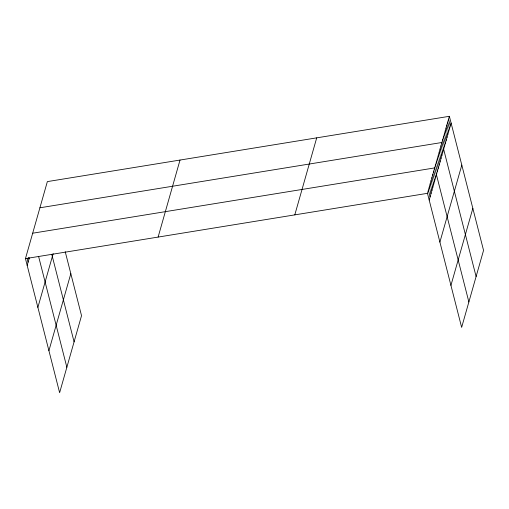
<?xml version="1.0" encoding="UTF-8"?>
<svg xmlns="http://www.w3.org/2000/svg" width="509" height="509" viewBox="0 0 509 509"><rect width="100%" height="100%" fill="white"/><g stroke="black" fill="none" stroke-linecap="round" stroke-linejoin="round"><path stroke-width="0.76" d="M65.216 251.675L81.529 315.675L59.623 392.7L25.45 258.629L47.356 181.605L449.377 116.3L483.55 250.371L461.644 327.395L427.471 193.325L449.377 116.3M27.174 265.386L29.337 257.758M37.882 307.398L53.165 253.654M48.915 350.688L70.821 273.664M158.114 237.079L180.021 160.055M294.8 214.874L316.713 137.85M429.189 200.075L451.095 123.051M439.897 242.093L461.809 165.062M450.936 285.377L472.842 208.353M39.906 207.793L441.927 142.488L476.1 276.559M32.678 233.211L434.699 167.906L468.872 301.977M25.45 258.629L427.471 193.325M448.55 119.208L450.268 125.958M447.723 122.115L449.441 128.872M446.896 125.029L448.614 131.78M446.069 127.937L447.786 134.688M445.235 130.845L446.959 137.602M444.408 133.759L446.132 140.509M443.581 136.667L445.305 143.417M442.754 139.574L444.478 146.331M441.023 145.663L442.747 152.414M440.12 148.844L441.844 155.595M439.216 152.019L440.94 158.77M438.313 155.194L440.037 161.951M437.409 158.375L439.133 165.126M436.506 161.55L438.224 168.301M435.602 164.725L437.32 171.482M433.795 171.081L435.513 177.838M432.892 174.263L434.61 181.013M431.988 177.437L433.706 184.188M431.085 180.612L432.803 187.369M430.181 183.794L431.899 190.544M429.278 186.968L430.996 193.719M428.374 190.15L430.092 196.9M51.765 254.309L74.085 341.863M38.608 256.472L66.851 367.282M28.593 257.529L28.981 259.03M27.117 258.457L28.078 262.205"/></g></svg>
